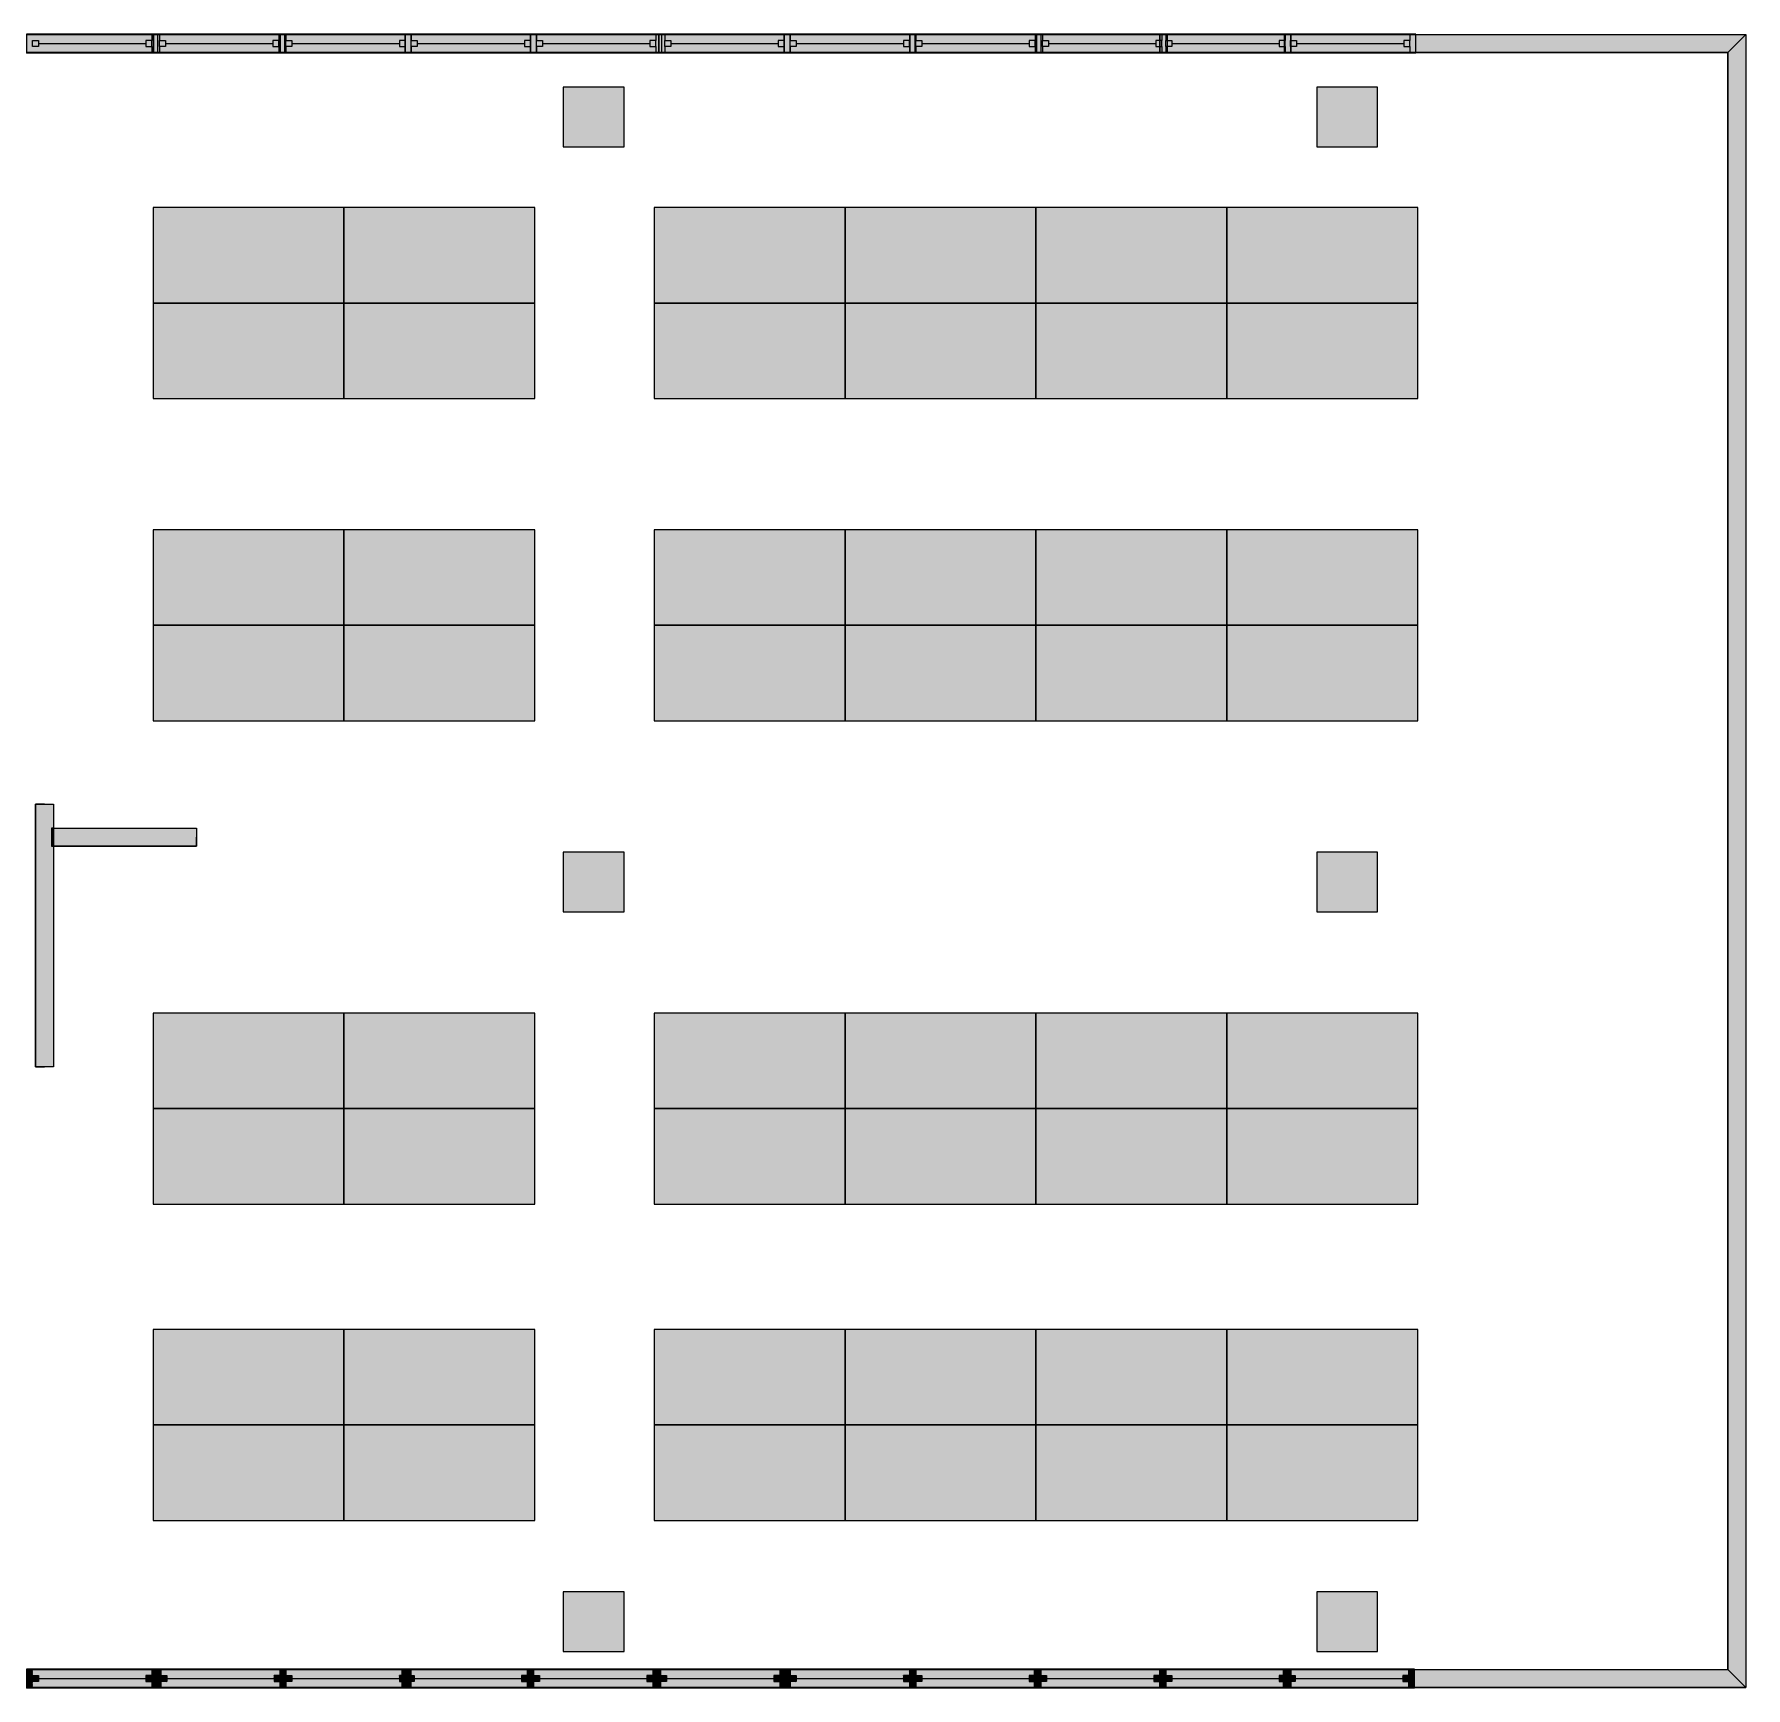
# Model space of a CAD drawing. Extents: x 245 to 28831, y 314 to 14169.
# Drawn here: x 14485 to 28831, y 314 to 14169 of the extents above; entities that cross this region are included whole.
import ezdxf

# ---------------------------------------------------------------- set-up
doc = ezdxf.new("R2010")
doc.units = 0
doc.header["$LTSCALE"] = 292.888101
doc.header["$MEASUREMENT"] = 0
for name, color, linetype in [('MOUNTABLE', 7, 'CONTINUOUS'), ('OBSTACLE', 7, 'CONTINUOUS'), ('OCCUPIED', 7, 'CONTINUOUS'), ('WALL', 7, 'CONTINUOUS')]:
    doc.layers.add(name, color=color, linetype=linetype)
pattern_1 = [(45, (0, 0), (-2.2352, 2.2352), [])]

msp = doc.modelspace()

# ---------------------------------------------------------------- hatches: boundary and pattern name
at = {"layer": 'MOUNTABLE'}
for points in [[(19429, 13726), (18919, 13726), (18919, 13226), (19429, 13226)], [(25745, 13726), (25235, 13726), (25235, 13226), (25745, 13226)], [(14645, 7717), (14645, 5517), (14570, 5517), (14495, 5517), (14495, 7717), (14570, 7717)], [(14645, 7367), (14645, 7517), (14630, 7517), (14630, 7367)], [(14645, 7517), (15845, 7517), (15845, 7442), (15845, 7367), (14645, 7367)], [(19429, 7317), (18919, 7317), (18919, 6817), (19429, 6817)], [(25745, 7317), (25235, 7317), (25235, 6817), (25745, 6817)], [(19429, 1117), (18919, 1117), (18919, 617), (19429, 617)], [(25745, 1117), (25235, 1117), (25235, 617), (25745, 617)]]:
    msp.add_hatch(color=251, dxfattribs=at).paths.add_polyline_path(points)
at = {"layer": 'OBSTACLE'}
h = msp.add_hatch(dxfattribs=at)
h.set_pattern_fill('ANSI31', scale=25.4, style=0)
h.set_pattern_definition(pattern_1)
h.paths.add_polyline_path([(14420, 317), (14420, 467), (14470, 467), (14470, 417), (14470, 367), (14470, 317)], flags=0)
h.paths.add_polyline_path([(15520, 317), (15520, 467), (15470, 467), (15470, 417), (15470, 367), (15470, 317)], flags=0)
h = msp.add_hatch(dxfattribs=at)
h.set_pattern_fill('ANSI31', scale=25.4, style=0)
h.set_pattern_definition(pattern_1)
h.paths.add_polyline_path([(15495, 317), (15495, 467), (15545, 467), (15545, 417), (15545, 367), (15545, 317)], flags=0)
h.paths.add_polyline_path([(16595, 317), (16595, 467), (16545, 467), (16545, 417), (16545, 367), (16545, 317)], flags=0)
h = msp.add_hatch(dxfattribs=at)
h.set_pattern_fill('ANSI31', scale=25.4, style=0)
h.set_pattern_definition(pattern_1)
h.paths.add_polyline_path([(16545, 317), (16545, 467), (16595, 467), (16595, 417), (16595, 367), (16595, 317)], flags=0)
h.paths.add_polyline_path([(17645, 317), (17645, 467), (17595, 467), (17595, 417), (17595, 367), (17595, 317)], flags=0)
h = msp.add_hatch(dxfattribs=at)
h.set_pattern_fill('ANSI31', scale=25.4, style=0)
h.set_pattern_definition(pattern_1)
h.paths.add_polyline_path([(17570, 317), (17570, 467), (17620, 467), (17620, 417), (17620, 367), (17620, 317)], flags=0)
h.paths.add_polyline_path([(18670, 317), (18670, 467), (18620, 467), (18620, 417), (18620, 367), (18620, 317)], flags=0)
h = msp.add_hatch(dxfattribs=at)
h.set_pattern_fill('ANSI31', scale=25.4, style=0)
h.set_pattern_definition(pattern_1)
h.paths.add_polyline_path([(18620, 317), (18620, 467), (18670, 467), (18670, 417), (18670, 367), (18670, 317)], flags=0)
h.paths.add_polyline_path([(19720, 317), (19720, 467), (19670, 467), (19670, 417), (19670, 367), (19670, 317)], flags=0)
h = msp.add_hatch(dxfattribs=at)
h.set_pattern_fill('ANSI31', scale=25.4, style=0)
h.set_pattern_definition(pattern_1)
h.paths.add_polyline_path([(19685, 317), (19685, 467), (19735, 467), (19735, 417), (19735, 367), (19735, 317)], flags=0)
h.paths.add_polyline_path([(20785, 317), (20785, 467), (20735, 467), (20735, 417), (20735, 367), (20735, 317)], flags=0)
h = msp.add_hatch(dxfattribs=at)
h.set_pattern_fill('ANSI31', scale=25.4, style=0)
h.set_pattern_definition(pattern_1)
h.paths.add_polyline_path([(20770, 317), (20770, 467), (20820, 467), (20820, 417), (20820, 367), (20820, 317)], flags=0)
h.paths.add_polyline_path([(21870, 317), (21870, 467), (21820, 467), (21820, 417), (21820, 367), (21820, 317)], flags=0)
h = msp.add_hatch(dxfattribs=at)
h.set_pattern_fill('ANSI31', scale=25.4, style=0)
h.set_pattern_definition(pattern_1)
h.paths.add_polyline_path([(21825, 317), (21825, 467), (21875, 467), (21875, 417), (21875, 367), (21875, 317)], flags=0)
h.paths.add_polyline_path([(22925, 317), (22925, 467), (22875, 467), (22875, 417), (22875, 367), (22875, 317)], flags=0)
h = msp.add_hatch(dxfattribs=at)
h.set_pattern_fill('ANSI31', scale=25.4, style=0)
h.set_pattern_definition(pattern_1)
h.paths.add_polyline_path([(22870, 317), (22870, 467), (22920, 467), (22920, 417), (22920, 367), (22920, 317)], flags=0)
h.paths.add_polyline_path([(23970, 317), (23970, 467), (23920, 467), (23920, 417), (23920, 367), (23920, 317)], flags=0)
h = msp.add_hatch(dxfattribs=at)
h.set_pattern_fill('ANSI31', scale=25.4, style=0)
h.set_pattern_definition(pattern_1)
h.paths.add_polyline_path([(23920, 317), (23920, 467), (23970, 467), (23970, 417), (23970, 367), (23970, 317)], flags=0)
h.paths.add_polyline_path([(25020, 317), (25020, 467), (24970, 467), (24970, 417), (24970, 367), (24970, 317)], flags=0)
h = msp.add_hatch(dxfattribs=at)
h.set_pattern_fill('ANSI31', scale=25.4, style=0)
h.set_pattern_definition(pattern_1)
h.paths.add_polyline_path([(24955, 317), (24955, 467), (25005, 467), (25005, 417), (25005, 367), (25005, 317)], flags=0)
h.paths.add_polyline_path([(26055, 317), (26055, 467), (26005, 467), (26005, 417), (26005, 367), (26005, 317)], flags=0)
h = msp.add_hatch(dxfattribs=at)
h.set_pattern_fill('ANSI31', scale=25.4, style=0)
h.set_pattern_definition(pattern_1)
h.paths.add_polyline_path([(14470, 417), (14520, 417), (14520, 367), (14470, 367)], flags=0)
h.paths.add_polyline_path([(15470, 417), (15420, 417), (15420, 367), (15470, 367)], flags=0)
h = msp.add_hatch(dxfattribs=at)
h.set_pattern_fill('ANSI31', scale=25.4, style=0)
h.set_pattern_definition(pattern_1)
h.paths.add_polyline_path([(15545, 417), (15595, 417), (15595, 367), (15545, 367)], flags=0)
h.paths.add_polyline_path([(16545, 417), (16495, 417), (16495, 367), (16545, 367)], flags=0)
h = msp.add_hatch(dxfattribs=at)
h.set_pattern_fill('ANSI31', scale=25.4, style=0)
h.set_pattern_definition(pattern_1)
h.paths.add_polyline_path([(16595, 417), (16645, 417), (16645, 367), (16595, 367)], flags=0)
h.paths.add_polyline_path([(17595, 417), (17545, 417), (17545, 367), (17595, 367)], flags=0)
h = msp.add_hatch(dxfattribs=at)
h.set_pattern_fill('ANSI31', scale=25.4, style=0)
h.set_pattern_definition(pattern_1)
h.paths.add_polyline_path([(17620, 417), (17670, 417), (17670, 367), (17620, 367)], flags=0)
h.paths.add_polyline_path([(18620, 417), (18570, 417), (18570, 367), (18620, 367)], flags=0)
h = msp.add_hatch(dxfattribs=at)
h.set_pattern_fill('ANSI31', scale=25.4, style=0)
h.set_pattern_definition(pattern_1)
h.paths.add_polyline_path([(18670, 417), (18720, 417), (18720, 367), (18670, 367)], flags=0)
h.paths.add_polyline_path([(19670, 417), (19620, 417), (19620, 367), (19670, 367)], flags=0)
h = msp.add_hatch(dxfattribs=at)
h.set_pattern_fill('ANSI31', scale=25.4, style=0)
h.set_pattern_definition(pattern_1)
h.paths.add_polyline_path([(19735, 417), (19785, 417), (19785, 367), (19735, 367)], flags=0)
h.paths.add_polyline_path([(20735, 417), (20685, 417), (20685, 367), (20735, 367)], flags=0)
h = msp.add_hatch(dxfattribs=at)
h.set_pattern_fill('ANSI31', scale=25.4, style=0)
h.set_pattern_definition(pattern_1)
h.paths.add_polyline_path([(20820, 417), (20870, 417), (20870, 367), (20820, 367)], flags=0)
h.paths.add_polyline_path([(21820, 417), (21770, 417), (21770, 367), (21820, 367)], flags=0)
h = msp.add_hatch(dxfattribs=at)
h.set_pattern_fill('ANSI31', scale=25.4, style=0)
h.set_pattern_definition(pattern_1)
h.paths.add_polyline_path([(21875, 417), (21925, 417), (21925, 367), (21875, 367)], flags=0)
h.paths.add_polyline_path([(22875, 417), (22825, 417), (22825, 367), (22875, 367)], flags=0)
h = msp.add_hatch(dxfattribs=at)
h.set_pattern_fill('ANSI31', scale=25.4, style=0)
h.set_pattern_definition(pattern_1)
h.paths.add_polyline_path([(22920, 417), (22970, 417), (22970, 367), (22920, 367)], flags=0)
h.paths.add_polyline_path([(23920, 417), (23870, 417), (23870, 367), (23920, 367)], flags=0)
h = msp.add_hatch(dxfattribs=at)
h.set_pattern_fill('ANSI31', scale=25.4, style=0)
h.set_pattern_definition(pattern_1)
h.paths.add_polyline_path([(23970, 417), (24020, 417), (24020, 367), (23970, 367)], flags=0)
h.paths.add_polyline_path([(24970, 417), (24920, 417), (24920, 367), (24970, 367)], flags=0)
h = msp.add_hatch(dxfattribs=at)
h.set_pattern_fill('ANSI31', scale=25.4, style=0)
h.set_pattern_definition(pattern_1)
h.paths.add_polyline_path([(25005, 417), (25055, 417), (25055, 367), (25005, 367)], flags=0)
h.paths.add_polyline_path([(26005, 417), (25955, 417), (25955, 367), (26005, 367)], flags=0)
at = {"layer": 'OCCUPIED'}
for points in [[(15481, 11917), (17081, 11917), (17081, 12717), (15481, 12717)], [(17081, 11917), (18681, 11917), (18681, 12717), (17081, 12717)], [(19681, 11917), (21281, 11917), (21281, 12717), (19681, 12717)], [(21281, 11917), (22881, 11917), (22881, 12717), (21281, 12717)], [(22881, 11917), (24481, 11917), (24481, 12717), (22881, 12717)], [(24481, 11917), (26081, 11917), (26081, 12717), (24481, 12717)], [(15481, 11117), (17081, 11117), (17081, 11917), (15481, 11917)], [(17081, 11117), (18681, 11117), (18681, 11917), (17081, 11917)], [(19681, 11117), (21281, 11117), (21281, 11917), (19681, 11917)], [(21281, 11117), (22881, 11117), (22881, 11917), (21281, 11917)], [(22881, 11117), (24481, 11117), (24481, 11917), (22881, 11917)], [(24481, 11117), (26081, 11117), (26081, 11917), (24481, 11917)], [(15481, 9217), (17081, 9217), (17081, 10017), (15481, 10017)], [(17081, 9217), (18681, 9217), (18681, 10017), (17081, 10017)], [(19681, 9217), (21281, 9217), (21281, 10017), (19681, 10017)], [(21281, 9217), (22881, 9217), (22881, 10017), (21281, 10017)], [(22881, 9217), (24481, 9217), (24481, 10017), (22881, 10017)], [(24481, 9217), (26081, 9217), (26081, 10017), (24481, 10017)], [(15481, 8417), (17081, 8417), (17081, 9217), (15481, 9217)], [(17081, 8417), (18681, 8417), (18681, 9217), (17081, 9217)], [(19681, 8417), (21281, 8417), (21281, 9217), (19681, 9217)], [(21281, 8417), (22881, 8417), (22881, 9217), (21281, 9217)], [(22881, 8417), (24481, 8417), (24481, 9217), (22881, 9217)], [(24481, 8417), (26081, 8417), (26081, 9217), (24481, 9217)], [(15481, 5167), (17081, 5167), (17081, 5967), (15481, 5967)], [(17081, 5167), (18681, 5167), (18681, 5967), (17081, 5967)], [(19681, 5167), (21281, 5167), (21281, 5967), (19681, 5967)], [(21281, 5167), (22881, 5167), (22881, 5967), (21281, 5967)], [(22881, 5167), (24481, 5167), (24481, 5967), (22881, 5967)], [(24481, 5167), (26081, 5167), (26081, 5967), (24481, 5967)], [(15481, 4367), (17081, 4367), (17081, 5167), (15481, 5167)], [(17081, 4367), (18681, 4367), (18681, 5167), (17081, 5167)], [(19681, 4367), (21281, 4367), (21281, 5167), (19681, 5167)], [(21281, 4367), (22881, 4367), (22881, 5167), (21281, 5167)], [(22881, 4367), (24481, 4367), (24481, 5167), (22881, 5167)], [(24481, 4367), (26081, 4367), (26081, 5167), (24481, 5167)], [(15481, 2517), (17081, 2517), (17081, 3317), (15481, 3317)], [(17081, 2517), (18681, 2517), (18681, 3317), (17081, 3317)], [(19681, 2517), (21281, 2517), (21281, 3317), (19681, 3317)], [(21281, 2517), (22881, 2517), (22881, 3317), (21281, 3317)], [(22881, 2517), (24481, 2517), (24481, 3317), (22881, 3317)], [(24481, 2517), (26081, 2517), (26081, 3317), (24481, 3317)], [(15481, 1717), (17081, 1717), (17081, 2517), (15481, 2517)], [(17081, 1717), (18681, 1717), (18681, 2517), (17081, 2517)], [(19681, 1717), (21281, 1717), (21281, 2517), (19681, 2517)], [(21281, 1717), (22881, 1717), (22881, 2517), (21281, 2517)], [(22881, 1717), (24481, 1717), (24481, 2517), (22881, 2517)], [(24481, 1717), (26081, 1717), (26081, 2517), (24481, 2517)]]:
    msp.add_hatch(color=254, dxfattribs=at).paths.add_polyline_path(points)
at = {"layer": 'WALL'}
for points in [[(245, 14167), (28831, 14167), (28681, 14017), (395, 14017)], [(28831, 14167), (28831, 317), (28681, 467), (28681, 14017)], [(395, 467), (28681, 467), (28831, 317), (245, 317)]]:
    msp.add_hatch(color=253, dxfattribs=at).paths.add_polyline_path(points)

# ---------------------------------------------------------------- linework, layer by layer
at = {"layer": 'MOUNTABLE', "linetype": 'CONTINUOUS'}
for points in [[(19429, 13726), (18919, 13726), (18919, 13226), (19429, 13226)], [(25745, 13726), (25235, 13726), (25235, 13226), (25745, 13226)], [(14645, 7717), (14645, 5517), (14570, 5517), (14495, 5517), (14495, 7717), (14570, 7717)], [(14645, 7367), (14645, 7517), (14630, 7517), (14630, 7367)], [(14645, 7517), (15845, 7517), (15845, 7442), (15845, 7367), (14645, 7367)], [(19429, 7317), (18919, 7317), (18919, 6817), (19429, 6817)], [(25745, 7317), (25235, 7317), (25235, 6817), (25745, 6817)], [(19429, 1117), (18919, 1117), (18919, 617), (19429, 617)], [(25745, 1117), (25235, 1117), (25235, 617), (25745, 617)]]:
    msp.add_lwpolyline(points, close=True, dxfattribs=at)
for points in [[(14570, 7717), (14495, 7717), (14495, 5517), (14570, 5517)], [(14570, 7717), (14645, 7717), (14645, 5517), (14570, 5517)], [(14645, 7517), (15845, 7517), (15845, 7442)], [(14645, 7367), (15845, 7367), (15845, 7442)]]:
    msp.add_lwpolyline(points, dxfattribs=at)
at = {"layer": 'OBSTACLE', "linetype": 'CONTINUOUS'}
for p, q in [((14520, 14092), (15420, 14092)), ((15520, 14167), (15470, 14167)), ((15470, 14167), (15470, 14117)), ((15470, 14067), (15470, 14017)), ((15485, 14017), (15485, 14167)), ((15485, 14167), (15535, 14167)), ((15485, 14017), (15485, 14167)), ((15520, 14017), (15520, 14167)), ((15520, 14017), (15520, 14167)), ((15535, 14167), (15535, 14117)), ((15535, 14067), (15535, 14017)), ((15585, 14092), (16485, 14092)), ((16585, 14167), (16535, 14167)), ((16535, 14167), (16535, 14117)), ((16535, 14067), (16535, 14017)), ((16545, 14017), (16545, 14167)), ((16545, 14167), (16595, 14167)), ((16545, 14017), (16545, 14167)), ((16585, 14017), (16585, 14167)), ((16585, 14017), (16585, 14167)), ((16595, 14167), (16595, 14117)), ((16595, 14067), (16595, 14017)), ((16645, 14092), (17545, 14092)), ((17645, 14167), (17595, 14167)), ((17595, 14167), (17595, 14117)), ((17595, 14017), (17595, 14167)), ((17595, 14167), (17645, 14167)), ((17595, 14017), (17595, 14167)), ((17595, 14067), (17595, 14017)), ((17645, 14017), (17645, 14167)), ((17645, 14017), (17645, 14167)), ((17645, 14167), (17645, 14117)), ((17645, 14067), (17645, 14017)), ((17695, 14092), (18595, 14092)), ((18645, 14017), (18645, 14167)), ((18645, 14167), (18695, 14167)), ((18645, 14017), (18645, 14167)), ((18695, 14167), (18645, 14167)), ((18645, 14167), (18645, 14117)), ((18645, 14067), (18645, 14017)), ((18695, 14167), (18695, 14117)), ((18695, 14017), (18695, 14167)), ((18695, 14017), (18695, 14167)), ((18695, 14067), (18695, 14017)), ((18745, 14092), (19645, 14092)), ((19745, 14167), (19695, 14167)), ((19695, 14167), (19695, 14117)), ((19695, 14067), (19695, 14017)), ((19720, 14017), (19720, 14167)), ((19720, 14167), (19770, 14167)), ((19720, 14017), (19720, 14167)), ((19745, 14017), (19745, 14167)), ((19745, 14017), (19745, 14167)), ((19770, 14167), (19770, 14117)), ((19770, 14067), (19770, 14017)), ((19820, 14092), (20720, 14092)), ((20770, 14017), (20770, 14167)), ((20770, 14167), (20820, 14167)), ((20770, 14017), (20770, 14167)), ((20820, 14167), (20770, 14167)), ((20770, 14167), (20770, 14117)), ((20770, 14067), (20770, 14017)), ((20820, 14167), (20820, 14117)), ((20820, 14017), (20820, 14167)), ((20820, 14017), (20820, 14167)), ((20820, 14067), (20820, 14017)), ((20870, 14092), (21770, 14092)), ((21870, 14167), (21820, 14167)), ((21820, 14167), (21820, 14117)), ((21820, 14067), (21820, 14017)), ((21825, 14017), (21825, 14167)), ((21825, 14167), (21875, 14167)), ((21825, 14017), (21825, 14167)), ((21870, 14017), (21870, 14167)), ((21870, 14017), (21870, 14167)), ((21875, 14167), (21875, 14117)), ((21875, 14067), (21875, 14017)), ((21925, 14092), (22825, 14092)), ((22925, 14167), (22875, 14167)), ((22875, 14167), (22875, 14117)), ((22875, 14067), (22875, 14017)), ((22885, 14017), (22885, 14167)), ((22885, 14167), (22935, 14167)), ((22885, 14017), (22885, 14167)), ((22925, 14017), (22925, 14167)), ((22925, 14017), (22925, 14167)), ((22935, 14167), (22935, 14117)), ((22935, 14067), (22935, 14017)), ((22985, 14092), (23885, 14092)), ((23920, 14017), (23920, 14167)), ((23920, 14167), (23970, 14167)), ((23920, 14017), (23920, 14167)), ((23985, 14167), (23935, 14167)), ((23935, 14167), (23935, 14117)), ((23935, 14067), (23935, 14017)), ((23970, 14167), (23970, 14117)), ((23970, 14067), (23970, 14017)), ((23985, 14017), (23985, 14167)), ((23985, 14017), (23985, 14167)), ((24020, 14092), (24920, 14092)), ((24965, 14017), (24965, 14167)), ((24965, 14167), (25015, 14167)), ((24965, 14017), (24965, 14167)), ((25020, 14167), (24970, 14167)), ((24970, 14167), (24970, 14117)), ((24970, 14067), (24970, 14017)), ((25015, 14167), (25015, 14117)), ((25015, 14067), (25015, 14017)), ((25020, 14017), (25020, 14167)), ((25020, 14017), (25020, 14167)), ((25065, 14092), (25965, 14092)), ((26065, 14167), (26015, 14167)), ((26015, 14167), (26015, 14117)), ((26015, 14067), (26015, 14017)), ((26065, 14017), (26065, 14167)), ((26065, 14017), (26065, 14167)), ((15470, 14017), (15520, 14017)), ((15535, 14017), (15485, 14017)), ((16535, 14017), (16585, 14017)), ((16595, 14017), (16545, 14017)), ((17595, 14017), (17645, 14017)), ((17645, 14017), (17595, 14017)), ((18695, 14017), (18645, 14017)), ((18645, 14017), (18695, 14017)), ((19695, 14017), (19745, 14017)), ((19770, 14017), (19720, 14017)), ((20820, 14017), (20770, 14017)), ((20770, 14017), (20820, 14017)), ((21820, 14017), (21870, 14017)), ((21875, 14017), (21825, 14017)), ((22875, 14017), (22925, 14017)), ((22935, 14017), (22885, 14017)), ((23970, 14017), (23920, 14017)), ((23935, 14017), (23985, 14017)), ((25015, 14017), (24965, 14017)), ((24970, 14017), (25020, 14017)), ((26015, 14017), (26065, 14017)), ((15520, 467), (15470, 467)), ((15470, 467), (15470, 417)), ((15495, 317), (15495, 467)), ((15495, 467), (15545, 467)), ((15495, 317), (15495, 467)), ((15520, 317), (15520, 467)), ((15520, 317), (15520, 467)), ((15545, 467), (15545, 417)), ((16595, 467), (16545, 467)), ((16545, 467), (16545, 417)), ((16545, 317), (16545, 467)), ((16545, 467), (16595, 467)), ((16545, 317), (16545, 467)), ((16595, 317), (16595, 467)), ((16595, 317), (16595, 467)), ((16595, 467), (16595, 417)), ((17570, 317), (17570, 467)), ((17570, 467), (17620, 467)), ((17570, 317), (17570, 467)), ((17645, 467), (17595, 467)), ((17595, 467), (17595, 417)), ((17620, 467), (17620, 417)), ((17645, 317), (17645, 467)), ((17645, 317), (17645, 467)), ((18620, 317), (18620, 467)), ((18620, 467), (18670, 467)), ((18620, 317), (18620, 467)), ((18670, 467), (18620, 467)), ((18620, 467), (18620, 417)), ((18670, 467), (18670, 417)), ((18670, 317), (18670, 467)), ((18670, 317), (18670, 467)), ((19720, 467), (19670, 467)), ((19670, 467), (19670, 417)), ((19685, 317), (19685, 467)), ((19685, 467), (19735, 467)), ((19685, 317), (19685, 467)), ((19720, 317), (19720, 467)), ((19720, 317), (19720, 467)), ((19735, 467), (19735, 417)), ((20785, 467), (20735, 467)), ((20735, 467), (20735, 417)), ((20770, 317), (20770, 467)), ((20770, 467), (20820, 467)), ((20770, 317), (20770, 467)), ((20785, 317), (20785, 467)), ((20785, 317), (20785, 467)), ((20820, 467), (20820, 417)), ((21870, 467), (21820, 467)), ((21820, 467), (21820, 417)), ((21825, 317), (21825, 467)), ((21825, 467), (21875, 467)), ((21825, 317), (21825, 467)), ((21870, 317), (21870, 467)), ((21870, 317), (21870, 467)), ((21875, 467), (21875, 417)), ((22870, 317), (22870, 467)), ((22870, 467), (22920, 467)), ((22870, 317), (22870, 467)), ((22925, 467), (22875, 467)), ((22875, 467), (22875, 417)), ((22920, 467), (22920, 417)), ((22925, 317), (22925, 467)), ((22925, 317), (22925, 467)), ((23970, 467), (23920, 467)), ((23920, 467), (23920, 417)), ((23920, 317), (23920, 467)), ((23920, 467), (23970, 467)), ((23920, 317), (23920, 467)), ((23970, 317), (23970, 467)), ((23970, 317), (23970, 467)), ((23970, 467), (23970, 417)), ((24955, 317), (24955, 467)), ((24955, 467), (25005, 467)), ((24955, 317), (24955, 467)), ((25020, 467), (24970, 467)), ((24970, 467), (24970, 417)), ((25005, 467), (25005, 417)), ((25020, 317), (25020, 467)), ((25020, 317), (25020, 467)), ((26055, 467), (26005, 467)), ((26005, 467), (26005, 417)), ((26055, 317), (26055, 467)), ((26055, 317), (26055, 467)), ((14520, 392), (15420, 392)), ((15470, 367), (15470, 317)), ((15470, 317), (15520, 317)), ((15545, 317), (15495, 317)), ((15545, 367), (15545, 317)), ((15595, 392), (16495, 392)), ((16545, 367), (16545, 317)), ((16545, 317), (16595, 317)), ((16595, 317), (16545, 317)), ((16595, 367), (16595, 317)), ((16645, 392), (17545, 392)), ((17620, 317), (17570, 317)), ((17595, 367), (17595, 317)), ((17595, 317), (17645, 317)), ((17620, 367), (17620, 317)), ((17670, 392), (18570, 392)), ((18620, 367), (18620, 317)), ((18670, 317), (18620, 317)), ((18620, 317), (18670, 317)), ((18670, 367), (18670, 317)), ((18720, 392), (19620, 392)), ((19670, 367), (19670, 317)), ((19670, 317), (19720, 317)), ((19735, 317), (19685, 317)), ((19735, 367), (19735, 317)), ((19785, 392), (20685, 392)), ((20735, 367), (20735, 317)), ((20735, 317), (20785, 317)), ((20820, 317), (20770, 317)), ((20820, 367), (20820, 317)), ((20870, 392), (21770, 392)), ((21820, 367), (21820, 317)), ((21820, 317), (21870, 317)), ((21875, 317), (21825, 317)), ((21875, 367), (21875, 317)), ((21925, 392), (22825, 392)), ((22920, 317), (22870, 317)), ((22875, 367), (22875, 317)), ((22875, 317), (22925, 317)), ((22920, 367), (22920, 317)), ((22970, 392), (23870, 392)), ((23920, 367), (23920, 317)), ((23920, 317), (23970, 317)), ((23970, 317), (23920, 317)), ((23970, 367), (23970, 317)), ((24020, 392), (24920, 392)), ((25005, 317), (24955, 317)), ((24970, 367), (24970, 317)), ((24970, 317), (25020, 317)), ((25005, 367), (25005, 317)), ((25055, 392), (25955, 392)), ((26005, 367), (26005, 317)), ((26005, 317), (26055, 317))]:
    msp.add_line(p, q, dxfattribs=at)
for points in [[(14420, 14014), (15520, 14014), (15520, 14169), (14420, 14169)], [(14470, 14117), (14520, 14117), (14520, 14067), (14470, 14067)], [(15470, 14117), (15420, 14117), (15420, 14067), (15470, 14067)], [(15485, 14014), (16585, 14014), (16585, 14169), (15485, 14169)], [(15535, 14117), (15585, 14117), (15585, 14067), (15535, 14067)], [(16535, 14117), (16485, 14117), (16485, 14067), (16535, 14067)], [(16545, 14014), (17645, 14014), (17645, 14169), (16545, 14169)], [(16595, 14117), (16645, 14117), (16645, 14067), (16595, 14067)], [(17595, 14117), (17545, 14117), (17545, 14067), (17595, 14067)], [(17595, 14014), (18695, 14014), (18695, 14169), (17595, 14169)], [(17645, 14117), (17695, 14117), (17695, 14067), (17645, 14067)], [(18645, 14117), (18595, 14117), (18595, 14067), (18645, 14067)], [(18645, 14014), (19745, 14014), (19745, 14169), (18645, 14169)], [(18695, 14117), (18745, 14117), (18745, 14067), (18695, 14067)], [(19695, 14117), (19645, 14117), (19645, 14067), (19695, 14067)], [(19720, 14014), (20820, 14014), (20820, 14169), (19720, 14169)], [(19770, 14117), (19820, 14117), (19820, 14067), (19770, 14067)], [(20770, 14117), (20720, 14117), (20720, 14067), (20770, 14067)], [(20770, 14014), (21870, 14014), (21870, 14169), (20770, 14169)], [(20820, 14117), (20870, 14117), (20870, 14067), (20820, 14067)], [(21820, 14117), (21770, 14117), (21770, 14067), (21820, 14067)], [(21825, 14014), (22925, 14014), (22925, 14169), (21825, 14169)], [(21875, 14117), (21925, 14117), (21925, 14067), (21875, 14067)], [(22875, 14117), (22825, 14117), (22825, 14067), (22875, 14067)], [(22885, 14014), (23985, 14014), (23985, 14169), (22885, 14169)], [(22935, 14117), (22985, 14117), (22985, 14067), (22935, 14067)], [(23935, 14117), (23885, 14117), (23885, 14067), (23935, 14067)], [(23920, 14014), (25020, 14014), (25020, 14169), (23920, 14169)], [(23970, 14117), (24020, 14117), (24020, 14067), (23970, 14067)], [(24970, 14117), (24920, 14117), (24920, 14067), (24970, 14067)], [(24965, 14014), (26065, 14014), (26065, 14169), (24965, 14169)], [(25015, 14117), (25065, 14117), (25065, 14067), (25015, 14067)], [(26015, 14117), (25965, 14117), (25965, 14067), (26015, 14067)], [(14420, 314), (15520, 314), (15520, 469), (14420, 469)], [(15495, 314), (16595, 314), (16595, 469), (15495, 469)], [(16545, 314), (17645, 314), (17645, 469), (16545, 469)], [(17570, 314), (18670, 314), (18670, 469), (17570, 469)], [(18620, 314), (19720, 314), (19720, 469), (18620, 469)], [(19685, 314), (20785, 314), (20785, 469), (19685, 469)], [(20770, 314), (21870, 314), (21870, 469), (20770, 469)], [(21825, 314), (22925, 314), (22925, 469), (21825, 469)], [(22870, 314), (23970, 314), (23970, 469), (22870, 469)], [(23920, 314), (25020, 314), (25020, 469), (23920, 469)], [(24955, 314), (26055, 314), (26055, 469), (24955, 469)], [(14470, 417), (14520, 417), (14520, 367), (14470, 367)], [(15470, 417), (15420, 417), (15420, 367), (15470, 367)], [(15545, 417), (15595, 417), (15595, 367), (15545, 367)], [(16545, 417), (16495, 417), (16495, 367), (16545, 367)], [(16595, 417), (16645, 417), (16645, 367), (16595, 367)], [(17595, 417), (17545, 417), (17545, 367), (17595, 367)], [(17620, 417), (17670, 417), (17670, 367), (17620, 367)], [(18620, 417), (18570, 417), (18570, 367), (18620, 367)], [(18670, 417), (18720, 417), (18720, 367), (18670, 367)], [(19670, 417), (19620, 417), (19620, 367), (19670, 367)], [(19735, 417), (19785, 417), (19785, 367), (19735, 367)], [(20735, 417), (20685, 417), (20685, 367), (20735, 367)], [(20820, 417), (20870, 417), (20870, 367), (20820, 367)], [(21820, 417), (21770, 417), (21770, 367), (21820, 367)], [(21875, 417), (21925, 417), (21925, 367), (21875, 367)], [(22875, 417), (22825, 417), (22825, 367), (22875, 367)], [(22920, 417), (22970, 417), (22970, 367), (22920, 367)], [(23920, 417), (23870, 417), (23870, 367), (23920, 367)], [(23970, 417), (24020, 417), (24020, 367), (23970, 367)], [(24970, 417), (24920, 417), (24920, 367), (24970, 367)], [(25005, 417), (25055, 417), (25055, 367), (25005, 367)], [(26005, 417), (25955, 417), (25955, 367), (26005, 367)]]:
    msp.add_lwpolyline(points, close=True, dxfattribs=at)
at = {"layer": 'OCCUPIED', "linetype": 'CONTINUOUS'}
for points in [[(15481, 11917), (17081, 11917), (17081, 12717), (15481, 12717)], [(17081, 11917), (18681, 11917), (18681, 12717), (17081, 12717)], [(19681, 11917), (21281, 11917), (21281, 12717), (19681, 12717)], [(21281, 11917), (22881, 11917), (22881, 12717), (21281, 12717)], [(22881, 11917), (24481, 11917), (24481, 12717), (22881, 12717)], [(24481, 11917), (26081, 11917), (26081, 12717), (24481, 12717)], [(15481, 11117), (17081, 11117), (17081, 11917), (15481, 11917)], [(17081, 11117), (18681, 11117), (18681, 11917), (17081, 11917)], [(19681, 11117), (21281, 11117), (21281, 11917), (19681, 11917)], [(21281, 11117), (22881, 11117), (22881, 11917), (21281, 11917)], [(22881, 11117), (24481, 11117), (24481, 11917), (22881, 11917)], [(24481, 11117), (26081, 11117), (26081, 11917), (24481, 11917)], [(15481, 9217), (17081, 9217), (17081, 10017), (15481, 10017)], [(17081, 9217), (18681, 9217), (18681, 10017), (17081, 10017)], [(19681, 9217), (21281, 9217), (21281, 10017), (19681, 10017)], [(21281, 9217), (22881, 9217), (22881, 10017), (21281, 10017)], [(22881, 9217), (24481, 9217), (24481, 10017), (22881, 10017)], [(24481, 9217), (26081, 9217), (26081, 10017), (24481, 10017)], [(15481, 8417), (17081, 8417), (17081, 9217), (15481, 9217)], [(17081, 8417), (18681, 8417), (18681, 9217), (17081, 9217)], [(19681, 8417), (21281, 8417), (21281, 9217), (19681, 9217)], [(21281, 8417), (22881, 8417), (22881, 9217), (21281, 9217)], [(22881, 8417), (24481, 8417), (24481, 9217), (22881, 9217)], [(24481, 8417), (26081, 8417), (26081, 9217), (24481, 9217)], [(15481, 5167), (17081, 5167), (17081, 5967), (15481, 5967)], [(17081, 5167), (18681, 5167), (18681, 5967), (17081, 5967)], [(19681, 5167), (21281, 5167), (21281, 5967), (19681, 5967)], [(21281, 5167), (22881, 5167), (22881, 5967), (21281, 5967)], [(22881, 5167), (24481, 5167), (24481, 5967), (22881, 5967)], [(24481, 5167), (26081, 5167), (26081, 5967), (24481, 5967)], [(15481, 4367), (17081, 4367), (17081, 5167), (15481, 5167)], [(17081, 4367), (18681, 4367), (18681, 5167), (17081, 5167)], [(19681, 4367), (21281, 4367), (21281, 5167), (19681, 5167)], [(21281, 4367), (22881, 4367), (22881, 5167), (21281, 5167)], [(22881, 4367), (24481, 4367), (24481, 5167), (22881, 5167)], [(24481, 4367), (26081, 4367), (26081, 5167), (24481, 5167)], [(15481, 2517), (17081, 2517), (17081, 3317), (15481, 3317)], [(17081, 2517), (18681, 2517), (18681, 3317), (17081, 3317)], [(19681, 2517), (21281, 2517), (21281, 3317), (19681, 3317)], [(21281, 2517), (22881, 2517), (22881, 3317), (21281, 3317)], [(22881, 2517), (24481, 2517), (24481, 3317), (22881, 3317)], [(24481, 2517), (26081, 2517), (26081, 3317), (24481, 3317)], [(15481, 1717), (17081, 1717), (17081, 2517), (15481, 2517)], [(17081, 1717), (18681, 1717), (18681, 2517), (17081, 2517)], [(19681, 1717), (21281, 1717), (21281, 2517), (19681, 2517)], [(21281, 1717), (22881, 1717), (22881, 2517), (21281, 2517)], [(22881, 1717), (24481, 1717), (24481, 2517), (22881, 2517)], [(24481, 1717), (26081, 1717), (26081, 2517), (24481, 2517)]]:
    msp.add_lwpolyline(points, close=True, dxfattribs=at)
at = {"layer": 'WALL', "linetype": 'CONTINUOUS'}
for p, q in [((245, 14167), (28831, 14167)), ((28831, 14167), (28831, 317)), ((395, 14017), (28681, 14017)), ((28681, 14017), (28681, 467)), ((395, 467), (28681, 467)), ((245, 317), (28831, 317))]:
    msp.add_line(p, q, dxfattribs=at)
for points in [[(245, 14167), (28831, 14167), (28681, 14017), (395, 14017)], [(28831, 14167), (28831, 317), (28681, 467), (28681, 14017)], [(395, 467), (28681, 467), (28831, 317), (245, 317)]]:
    msp.add_lwpolyline(points, close=True, dxfattribs=at)

doc.saveas('drawing.dxf')
